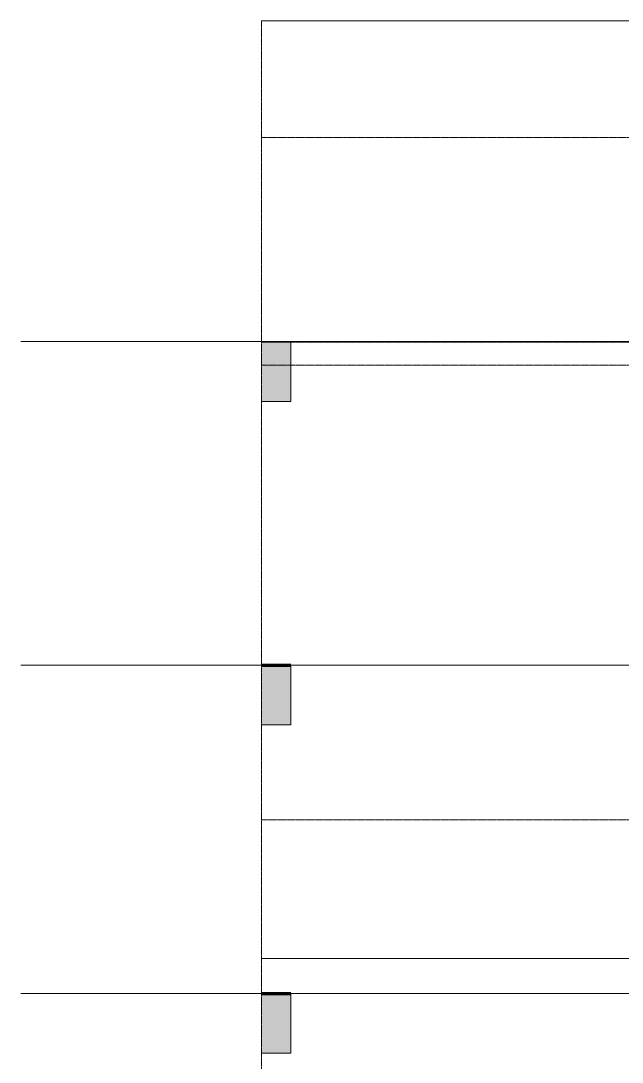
# Model space of a CAD drawing. Header units: inches. Extents: x 1814 to 6957, y -360 to 681.
# Drawn here: x 1814.2 to 2055.8, y 108.4 to 527 of the extents above; entities that cross this region are included whole.
import ezdxf

# ---------------------------------------------------------------- set-up
doc = ezdxf.new("R2010")
doc.units = ezdxf.units.IN
doc.header["$MEASUREMENT"] = 0
doc.linetypes.add('Aligning Line 1_8_', pattern=[0.25, 0.125, -0.125])
doc.linetypes.add('Grid Line 1_2_', pattern=[0.875, 0.5, -0.125, 0.125, -0.125])
for name, color, linetype, lineweight in [('0-1', 7, 'Continuous', 5), ('A-AREA-1', 53, 'Continuous', 70), ('A-FLOR-2', 50, 'Continuous', 5), ('A-FLOR-4', 9, 'Continuous', 13), ('A-FLOR-LEVL-1', 51, 'Grid Line 1_2_', 9), ('C-TOPO-2', 250, 'Continuous', 9), ('G-ANNO-SYMB', 111, 'Aligning Line 1_8_', 9), ('G-ANNO-SYMB-1', 191, 'Aligning Line 1_8_', 9), ('G-ANNO-SYMB-2', 147, 'Aligning Line 1_8_', 9)]:
    doc.layers.add(name, color=color, linetype=linetype, lineweight=lineweight)

# ---------------------------------------------------------------- blocks, each defined once
blk = doc.blocks.new('CTR - 2nd Phase_rvt-1-SECTION _ CENTER LOOKING WEST')
at = {"layer": 'A-FLOR-2'}
for points in [[(1922.72, 374), (1922.72, 398), (1910.88, 398), (1910.88, 374)], [(1922.72, 244), (1922.72, 268), (1910.88, 268), (1910.88, 244)], [(1922.72, 112), (1922.72, 136), (1910.88, 136), (1910.88, 112)]]:
    blk.add_hatch(color=256, dxfattribs=at).paths.add_polyline_path(points, flags=0)
at = {"layer": 'A-AREA-1'}
for p, q in [((1910.88, 268), (1922.72, 268)), ((1910.88, 136), (1922.72, 136))]:
    blk.add_line(p, q, dxfattribs=at)
at = {"layer": 'A-FLOR-4'}
for p, q in [((1910.88, 398), (1922.72, 398)), ((1922.72, 374), (1922.72, 398)), ((1922.72, 374), (1910.88, 374)), ((1910.88, 268), (1922.72, 268)), ((1922.72, 244), (1922.72, 268)), ((1922.72, 244), (1910.88, 244)), ((1910.88, 136), (1922.72, 136)), ((1922.72, 112), (1922.72, 136)), ((1922.72, 112), (1910.88, 112))]:
    blk.add_line(p, q, dxfattribs=at)
at = {"layer": 'A-FLOR-LEVL-1'}
for p, q in [((1814.21, 398), (4168.71, 398)), ((1814.21, 268), (4168.71, 268)), ((1814.21, 136), (4168.71, 136))]:
    blk.add_line(p, q, dxfattribs=at)
at = {"layer": 'G-ANNO-SYMB-1'}
for p, q in [((1910.88, 526.95), (4071.99, 526.95)), ((1910.88, 388.59), (4071.99, 388.59))]:
    blk.add_line(p, q, dxfattribs=at)
blk = doc.blocks.new('CTR  - Topography_rvt-1-SECTION _ CENTER LOOKING WEST')
at = {"layer": 'C-TOPO-2'}
for q in [(1910.88, 150), (2067.92, 150)]:
    blk.add_line((2001.62, 150), q, dxfattribs=at)
blk = doc.blocks.new('CTR - 1st Phase - Common Walls_rvt-1-SECTION _ CENTER LOOKING WEST')
at = {"layer": 'A-FLOR-LEVL-1'}
for p, q in [((1814.21, 398), (4168.71, 398)), ((1814.21, 268), (4168.71, 268)), ((1814.21, 136), (4168.71, 136))]:
    blk.add_line(p, q, dxfattribs=at)
at = {"layer": 'G-ANNO-SYMB-2'}
for p, q in [((1910.88, 526.95), (4071.99, 526.95)), ((1910.88, 526.95), (4071.99, 526.95)), ((1910.96, 526.95), (1910.96, -145.84)), ((1910.96, 526.95), (4071.96, 526.95)), ((1910.88, 480), (4071.99, 480))]:
    blk.add_line(p, q, dxfattribs=at)
blk = doc.blocks.new('CTR - 1st Phase -Stairs _ Elevators_rvt-1-SECTION _ CENTER LOOKING WEST')
at = {"layer": 'A-FLOR-LEVL-1'}
for p, q in [((1814.21, 398), (4168.71, 398)), ((1814.21, 268), (4168.71, 268)), ((1814.21, 136), (4168.71, 136))]:
    blk.add_line(p, q, dxfattribs=at)
at = {"layer": 'G-ANNO-SYMB-2'}
for q in [(1910.96, -206.49), (4071.96, 526.95)]:
    blk.add_line((1910.96, 526.95), q, dxfattribs=at)

msp = doc.modelspace()

# ---------------------------------------------------------------- linework, layer by layer
at = {"layer": 'A-FLOR-LEVL-1'}
for p, q in [((1814.96, 398), (4167.96, 398)), ((1814.96, 268), (4167.96, 268)), ((1814.96, 136), (4167.96, 136))]:
    msp.add_line(p, q, dxfattribs=at)
at = {"layer": 'G-ANNO-SYMB'}
for p, q in [((1910.88, 526.95), (4071.99, 526.95)), ((1910.88, 480), (4071.99, 480)), ((1910.88, 397.76), (4071.99, 397.76)), ((1910.88, 205.76), (4071.99, 205.76))]:
    msp.add_line(p, q, dxfattribs=at)

# ---------------------------------------------------------------- block references
at = {"layer": '0-1'}
for name in ['CTR - 2nd Phase_rvt-1-SECTION _ CENTER LOOKING WEST', 'CTR - 1st Phase - Common Walls_rvt-1-SECTION _ CENTER LOOKING WEST', 'CTR - 1st Phase -Stairs _ Elevators_rvt-1-SECTION _ CENTER LOOKING WEST', 'CTR  - Topography_rvt-1-SECTION _ CENTER LOOKING WEST']:
    msp.add_blockref(name, (0, 0), dxfattribs=at)

doc.saveas('drawing.dxf')
